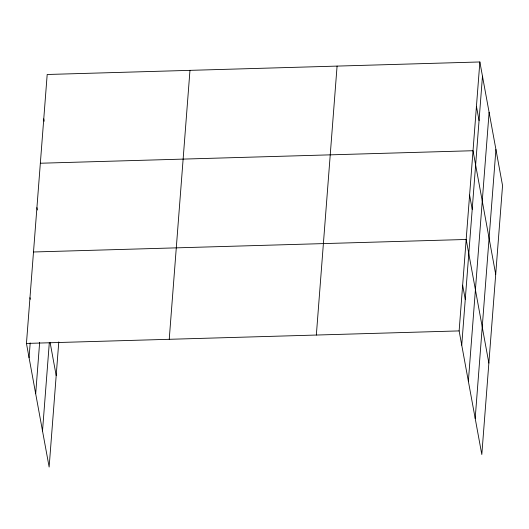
<?xml version="1.0" encoding="UTF-8"?>
<svg xmlns="http://www.w3.org/2000/svg" width="529" height="529" viewBox="0 0 529 529"><rect width="100%" height="100%" fill="white"/><g stroke="black" fill="none" stroke-linecap="round" stroke-linejoin="round"><path stroke-width="0.79" d="M58.785 341.899L49.137 467.034L26.45 343.433L47.187 74.49L479.863 61.966L502.55 185.567L481.813 454.51L459.126 330.909L479.863 61.966M29.062 357.664L30.193 342.964M35.688 393.755L39.655 342.316M42.512 430.937L49.309 342.766M169.234 339.301L189.971 70.357M316.342 335.042L337.079 66.099M461.738 345.139L482.474 76.196M468.363 381.23L489.1 112.293M475.187 418.419L495.924 149.476M40.343 163.236L473.019 150.719L495.706 274.32M33.499 251.989L466.181 239.472L488.862 363.073M26.45 343.433L459.126 330.909M476.444 106.342L479.056 120.572M469.6 195.095L472.212 209.325M462.65 285.191L465.262 299.421M43.768 118.866L44.198 121.234M36.924 207.613L37.361 209.987M50.149 342.706L56.186 375.59M29.974 297.708L30.265 299.288"/></g></svg>
